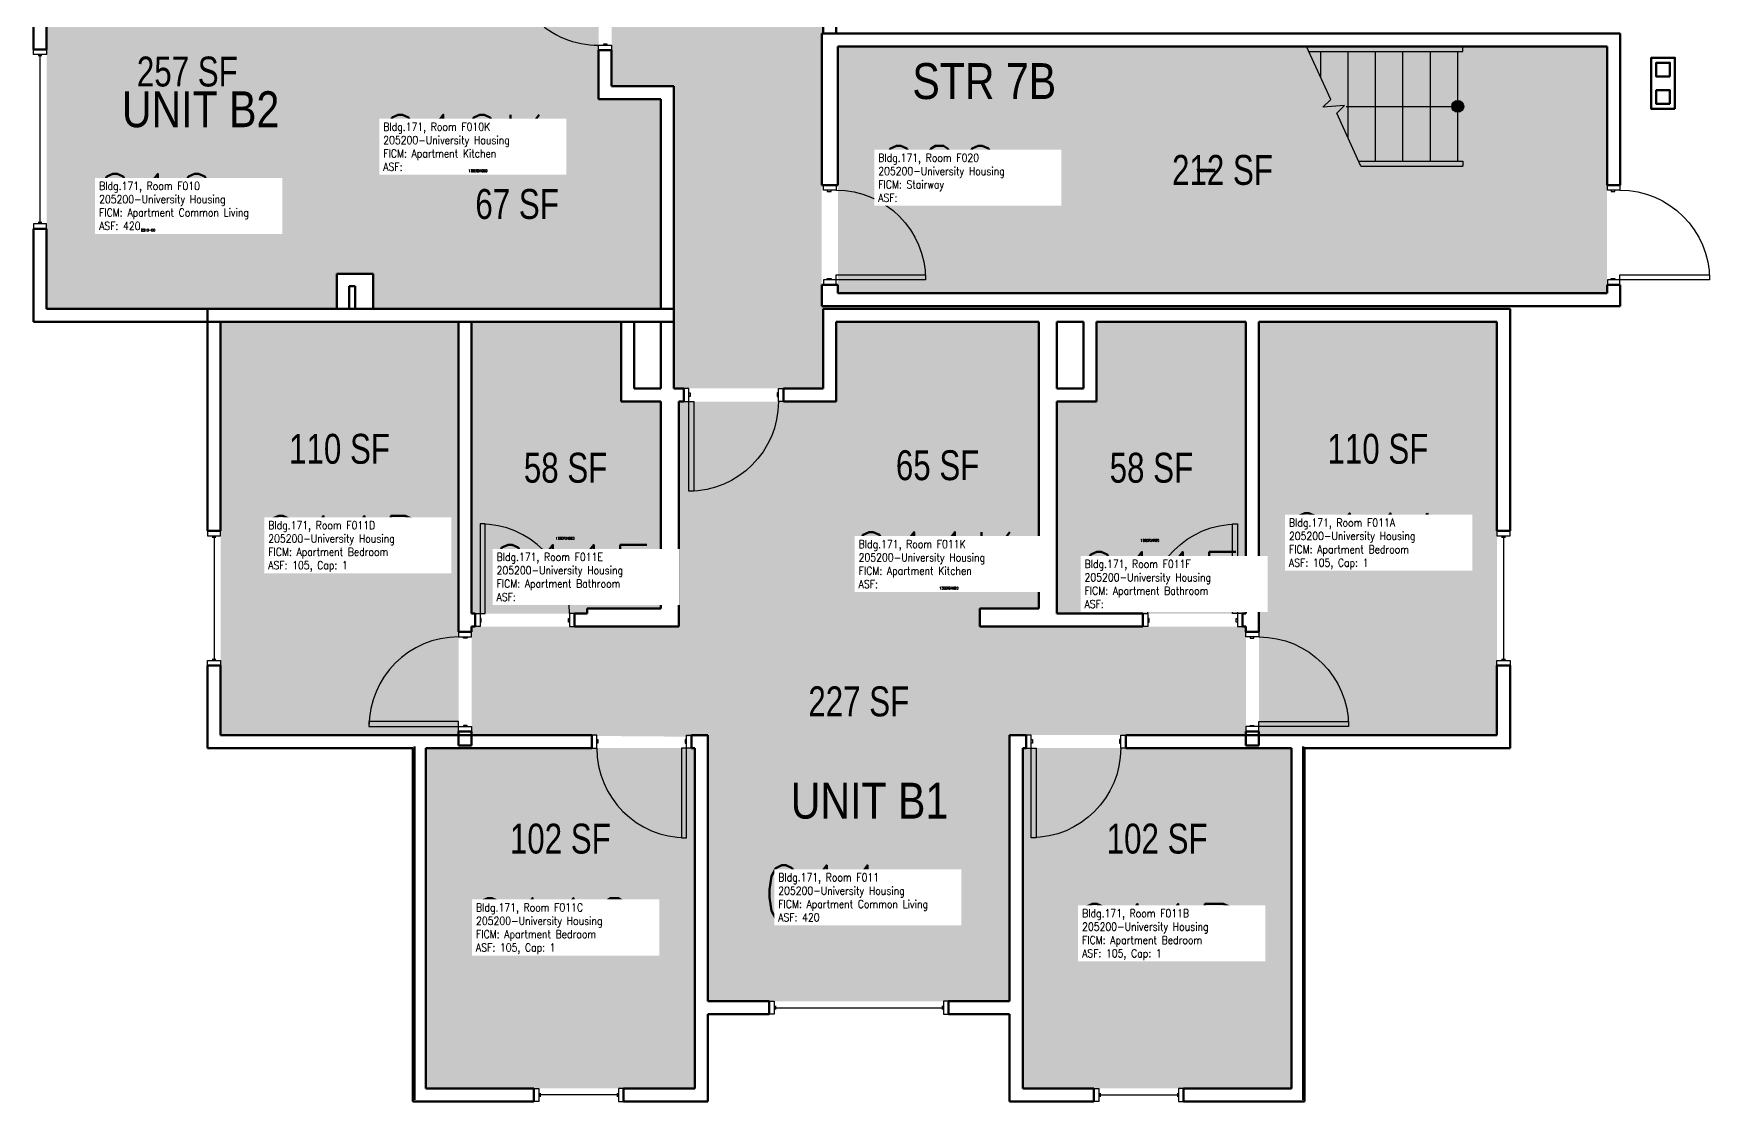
# Model space of a CAD drawing. Header units: inches. Extents: x -171 to 1720, y -75 to 1676.
# Drawn here: x 1047 to 1720, y -75 to 353 of the extents above; entities that cross this region are included whole.
import ezdxf
from ezdxf.enums import TextEntityAlignment as Align

# ---------------------------------------------------------------- set-up
doc = ezdxf.new("R2010")
doc.units = ezdxf.units.IN
doc.header["$LTSCALE"] = 96
doc.header["$MEASUREMENT"] = 0
doc.layers.add('A-AREA-IDEN', color=1, linetype='Continuous', lineweight=18)
doc.layers.add('A-Wall', color=5, linetype='Continuous', lineweight=50)
for name, color, linetype in [('A-DOOR', 2, 'Continuous'), ('A-FLOR', 3, 'Continuous'), ('A-GLAZ', 1, 'Continuous'), ('A-IDEN-RNUM', 7, 'Continuous'), ('A-IDEN-SNUM', 4, 'Continuous'), ('A-IDEN-VNUM', 4, 'Continuous'), ('AREA-TEXT', 3, 'Continuous'), ('Rooms-Category-Color', 7, 'Continuous'), ('Rooms-College-Color', 7, 'Continuous'), ('Rooms-Department-Color', 7, 'Continuous'), ('Rooms-Division-Color', 7, 'Continuous'), ('Rooms-Information', 7, 'Continuous')]:
    doc.layers.add(name, color=color, linetype=linetype)
doc.styles.add('AREA', font='arial.ttf', dxfattribs={"width": 0.75, "height": 12})
doc.styles.add('DIMS', font='ARIALN.TTF')
doc.styles.add('ROOMSNUMBER', font='txt.shx', dxfattribs={"height": 0.03})
doc.styles.add('ROOMVNUMBER', font='simplex.shx', dxfattribs={"width": 0.85})
doc.styles.get("Standard").update_dxf_attribs({"font": 'ARIALN.TTF'})
doc.dimstyles.new('NBA 2004', dxfattribs={"dimscale": 128, "dimtxt": 0.125, "dimasz": 0.09375, "dimexe": 0.125, "dimexo": 0.125, "dimgap": 0.0625, "dimtad": 1, "dimdec": 3, "dimzin": 3, "dimdsep": 46, "dimlunit": 4, "dimtxsty": 'DIMS', "dimblk": 'ARCHTICK', "dimcen": 0.09375, "dimdle": 0.125, "dimclrd": 256, "dimclre": 256, "dimclrt": 2, "dimadec": 0, "dimazin": 0, "dimtfac": 0.75, "dimtdec": 3, "dimtmove": 2, "dimatfit": 2, "dimfxl": 0.125, "dimfrac": 2, "dimtolj": 1, "dimtzin": 0, "dimlwd": -1, "dimlwe": -1, "dimarcsym": 0})

# ---------------------------------------------------------------- blocks, each defined once
blk = doc.blocks.new('_ArchTick')
at = {"color": 0, "linetype": 'ByBlock', "const_width": 0.15}
blk.add_lwpolyline([(-0.5, -0.5), (0.5, 0.5)], dxfattribs=at)

msp = doc.modelspace()

# ---------------------------------------------------------------- hatches: boundary and pattern name
at = {"layer": 'A-FLOR'}
h = msp.add_hatch(color=256, dxfattribs=at)
h.paths.add_polyline_path([(1616.75, 325.54), (1616.75, 322.96, 0.25479), (1618.75, 321.87), (1618.75, 326.63, 0.25479)])
h.paths.add_polyline_path([(1616.75, 322.96), (1616.75, 325.54, 0.294533)])
h.paths.add_polyline_path([(1618.75, 324.25), (1618.75, 321.87, 0.414214), (1621.13, 324.25)])
h.paths.add_polyline_path([(1618.75, 326.63), (1618.75, 324.25), (1621.13, 324.25, 0.414214)])
at = {"layer": 'Rooms-Category-Color', "true_color": 0xadadad}
for points in [[(1363.87, 211), (1303.87, 211), (1303.87, 332.39), (1278.87, 332.39), (1278.87, 414.72), (1303.87, 414.72), (1303.87, 1145.53), (1303.87, 1145.53), (1303.87, 1227.86), (1303.87, 1227.86), (1303.87, 1322.5), (1363.87, 1322.5), (1363.87, 1130.22), (1388.87, 1130.22), (1388.87, 1047.89), (1363.87, 1047.89), (1363.87, 863.86), (1388.87, 863.86), (1388.87, 781.53), (1363.87, 781.53), (1363.87, 353.5), (1363.25, 353.5), (1363.25, 244), (1363.87, 244), (1363.87, 243)], [(1369.75, 348.25), (1678.75, 348.25), (1678.75, 249.25), (1369.75, 249.25)]]:
    msp.add_hatch(color=253, dxfattribs=at).paths.add_polyline_path(points)
at = {"layer": 'Rooms-Category-Color', "true_color": 0x728ef3}
for points in [[(1051.88, 243), (1051.88, 378.5), (1172.88, 378.5), (1172.88, 653.5), (1230.88, 653.5), (1230.88, 624.75), (1217, 624.75), (1217, 448.72), (1230.88, 448.72), (1230.88, 419.97), (1217, 419.97), (1217, 388.27), (1230.63, 388.27), (1230.63, 393.52), (1224.25, 393.52), (1224.25, 414.72), (1273.63, 414.72), (1273.63, 393.52), (1264.63, 393.52), (1264.63, 388.27), (1273.63, 388.27), (1273.63, 327.14), (1183.13, 327.14), (1183.13, 257), (1168.5, 257), (1168.5, 243)], [(1183.13, 243), (1298.63, 243), (1298.63, 327.14), (1183.13, 327.14)], [(1217.38, 237.75), (1121.75, 237.75), (1121.75, 71.87), (1217.38, 71.87)], [(1222.63, 237.75), (1222.63, 120.62), (1269, 120.63), (1269, 122.63), (1298.62, 122.63), (1298.62, 205.75), (1282.63, 205.75), (1282.63, 237.75), (1222.1, 237.75)], [(1369.12, 237.75), (1450.5, 237.75), (1450.5, 122.62), (1369.12, 122.62)], [(1473.63, 237.75), (1533.63, 237.75), (1533.63, 120.62), (1457.75, 120.62), (1457.75, 205.75), (1473.63, 205.75)], [(1634.5, 237.75), (1538.88, 237.75), (1538.88, 113.24), (1538.88, 71.87), (1634.5, 71.87)], [(1438.75, -35), (1317.52, -35), (1317.52, 71.14), (1222.64, 71.87), (1222.64, 115.37), (1305.87, 115.37), (1305.89, 205.75), (1369.14, 205.75), (1369.12, 122.62), (1427.25, 122.62), (1427.25, 115.37), (1533.63, 115.37), (1533.64, 71.87), (1438.77, 71.87)], [(1312.25, 66.62), (1204.25, 66.62), (1204.25, -70), (1312.25, -70)], [(1552, 66.62), (1444.35, 66.62), (1444, -70), (1552, -70)]]:
    msp.add_hatch(color=171, dxfattribs=at).paths.add_polyline_path(points)
at = {"layer": 'Rooms-College-Color', "true_color": 0xadadad}
for points in [[(1363.87, 211), (1303.87, 211), (1303.87, 332.39), (1278.87, 332.39), (1278.87, 414.72), (1303.87, 414.72), (1303.87, 1145.53), (1303.87, 1145.53), (1303.87, 1227.86), (1303.87, 1227.86), (1303.87, 1322.5), (1363.87, 1322.5), (1363.87, 1130.22), (1388.87, 1130.22), (1388.87, 1047.89), (1363.87, 1047.89), (1363.87, 863.86), (1388.87, 863.86), (1388.87, 781.53), (1363.87, 781.53), (1363.87, 353.5), (1363.25, 353.5), (1363.25, 244), (1363.87, 244), (1363.87, 243)], [(1051.88, 243), (1051.88, 378.5), (1172.88, 378.5), (1172.88, 653.5), (1230.88, 653.5), (1230.88, 624.75), (1217, 624.75), (1217, 448.72), (1230.88, 448.72), (1230.88, 419.97), (1217, 419.97), (1217, 388.27), (1230.63, 388.27), (1230.63, 393.52), (1224.25, 393.52), (1224.25, 414.72), (1273.63, 414.72), (1273.63, 393.52), (1264.63, 393.52), (1264.63, 388.27), (1273.63, 388.27), (1273.63, 327.14), (1183.13, 327.14), (1183.13, 257), (1168.5, 257), (1168.5, 243)], [(1369.75, 348.25), (1678.75, 348.25), (1678.75, 249.25), (1369.75, 249.25)], [(1183.13, 243), (1298.63, 243), (1298.63, 327.14), (1183.13, 327.14)], [(1217.38, 237.75), (1121.75, 237.75), (1121.75, 71.87), (1217.38, 71.87)], [(1222.63, 237.75), (1222.63, 120.62), (1269, 120.63), (1269, 122.63), (1298.62, 122.63), (1298.62, 205.75), (1282.63, 205.75), (1282.63, 237.75), (1222.1, 237.75)], [(1369.12, 237.75), (1450.5, 237.75), (1450.5, 122.62), (1369.12, 122.62)], [(1473.63, 237.75), (1533.63, 237.75), (1533.63, 120.62), (1457.75, 120.62), (1457.75, 205.75), (1473.63, 205.75)], [(1634.5, 237.75), (1538.88, 237.75), (1538.88, 113.24), (1538.88, 71.87), (1634.5, 71.87)], [(1438.75, -35), (1317.52, -35), (1317.52, 71.14), (1222.64, 71.87), (1222.64, 115.37), (1305.87, 115.37), (1305.89, 205.75), (1369.14, 205.75), (1369.12, 122.62), (1427.25, 122.62), (1427.25, 115.37), (1533.63, 115.37), (1533.64, 71.87), (1438.77, 71.87)], [(1312.25, 66.62), (1204.25, 66.62), (1204.25, -70), (1312.25, -70)], [(1552, 66.62), (1444.35, 66.62), (1444, -70), (1552, -70)]]:
    msp.add_hatch(color=253, dxfattribs=at).paths.add_polyline_path(points)
at = {"layer": 'Rooms-Department-Color', "true_color": 0xacacac}
for points in [[(1363.87, 211), (1303.87, 211), (1303.87, 332.39), (1278.87, 332.39), (1278.87, 414.72), (1303.87, 414.72), (1303.87, 1145.53), (1303.87, 1145.53), (1303.87, 1227.86), (1303.87, 1227.86), (1303.87, 1322.5), (1363.87, 1322.5), (1363.87, 1130.22), (1388.87, 1130.22), (1388.87, 1047.89), (1363.87, 1047.89), (1363.87, 863.86), (1388.87, 863.86), (1388.87, 781.53), (1363.87, 781.53), (1363.87, 353.5), (1363.25, 353.5), (1363.25, 244), (1363.87, 244), (1363.87, 243)], [(1369.75, 348.25), (1678.75, 348.25), (1678.75, 249.25), (1369.75, 249.25)]]:
    msp.add_hatch(color=253, dxfattribs=at).paths.add_polyline_path(points)
at = {"layer": 'Rooms-Department-Color', "true_color": 0x604aed}
for points in [[(1051.88, 243), (1051.88, 378.5), (1172.88, 378.5), (1172.88, 653.5), (1230.88, 653.5), (1230.88, 624.75), (1217, 624.75), (1217, 448.72), (1230.88, 448.72), (1230.88, 419.97), (1217, 419.97), (1217, 388.27), (1230.63, 388.27), (1230.63, 393.52), (1224.25, 393.52), (1224.25, 414.72), (1273.63, 414.72), (1273.63, 393.52), (1264.63, 393.52), (1264.63, 388.27), (1273.63, 388.27), (1273.63, 327.14), (1183.13, 327.14), (1183.13, 257), (1168.5, 257), (1168.5, 243)], [(1183.13, 243), (1298.63, 243), (1298.63, 327.14), (1183.13, 327.14)], [(1217.38, 237.75), (1121.75, 237.75), (1121.75, 71.87), (1217.38, 71.87)], [(1222.63, 237.75), (1222.63, 120.62), (1269, 120.63), (1269, 122.63), (1298.62, 122.63), (1298.62, 205.75), (1282.63, 205.75), (1282.63, 237.75), (1222.1, 237.75)], [(1369.12, 237.75), (1450.5, 237.75), (1450.5, 122.62), (1369.12, 122.62)], [(1473.63, 237.75), (1533.63, 237.75), (1533.63, 120.62), (1457.75, 120.62), (1457.75, 205.75), (1473.63, 205.75)], [(1634.5, 237.75), (1538.88, 237.75), (1538.88, 113.24), (1538.88, 71.87), (1634.5, 71.87)], [(1438.75, -35), (1317.52, -35), (1317.52, 71.14), (1222.64, 71.87), (1222.64, 115.37), (1305.87, 115.37), (1305.89, 205.75), (1369.14, 205.75), (1369.12, 122.62), (1427.25, 122.62), (1427.25, 115.37), (1533.63, 115.37), (1533.64, 71.87), (1438.77, 71.87)], [(1312.25, 66.62), (1204.25, 66.62), (1204.25, -70), (1312.25, -70)], [(1552, 66.62), (1444.35, 66.62), (1444, -70), (1552, -70)]]:
    msp.add_hatch(color=173, dxfattribs=at).paths.add_polyline_path(points)
at = {"layer": 'Rooms-Division-Color', "true_color": 0xadadad}
for points in [[(1363.87, 211), (1303.87, 211), (1303.87, 332.39), (1278.87, 332.39), (1278.87, 414.72), (1303.87, 414.72), (1303.87, 1145.53), (1303.87, 1145.53), (1303.87, 1227.86), (1303.87, 1227.86), (1303.87, 1322.5), (1363.87, 1322.5), (1363.87, 1130.22), (1388.87, 1130.22), (1388.87, 1047.89), (1363.87, 1047.89), (1363.87, 863.86), (1388.87, 863.86), (1388.87, 781.53), (1363.87, 781.53), (1363.87, 353.5), (1363.25, 353.5), (1363.25, 244), (1363.87, 244), (1363.87, 243)], [(1369.75, 348.25), (1678.75, 348.25), (1678.75, 249.25), (1369.75, 249.25)]]:
    msp.add_hatch(color=253, dxfattribs=at).paths.add_polyline_path(points)
at = {"layer": 'Rooms-Division-Color', "true_color": 0x604aed}
for points in [[(1051.88, 243), (1051.88, 378.5), (1172.88, 378.5), (1172.88, 653.5), (1230.88, 653.5), (1230.88, 624.75), (1217, 624.75), (1217, 448.72), (1230.88, 448.72), (1230.88, 419.97), (1217, 419.97), (1217, 388.27), (1230.63, 388.27), (1230.63, 393.52), (1224.25, 393.52), (1224.25, 414.72), (1273.63, 414.72), (1273.63, 393.52), (1264.63, 393.52), (1264.63, 388.27), (1273.63, 388.27), (1273.63, 327.14), (1183.13, 327.14), (1183.13, 257), (1168.5, 257), (1168.5, 243)], [(1183.13, 243), (1298.63, 243), (1298.63, 327.14), (1183.13, 327.14)], [(1217.38, 237.75), (1121.75, 237.75), (1121.75, 71.87), (1217.38, 71.87)], [(1222.63, 237.75), (1222.63, 120.62), (1269, 120.63), (1269, 122.63), (1298.62, 122.63), (1298.62, 205.75), (1282.63, 205.75), (1282.63, 237.75), (1222.1, 237.75)], [(1369.12, 237.75), (1450.5, 237.75), (1450.5, 122.62), (1369.12, 122.62)], [(1473.63, 237.75), (1533.63, 237.75), (1533.63, 120.62), (1457.75, 120.62), (1457.75, 205.75), (1473.63, 205.75)], [(1634.5, 237.75), (1538.88, 237.75), (1538.88, 113.24), (1538.88, 71.87), (1634.5, 71.87)], [(1438.75, -35), (1317.52, -35), (1317.52, 71.14), (1222.64, 71.87), (1222.64, 115.37), (1305.87, 115.37), (1305.89, 205.75), (1369.14, 205.75), (1369.12, 122.62), (1427.25, 122.62), (1427.25, 115.37), (1533.63, 115.37), (1533.64, 71.87), (1438.77, 71.87)], [(1312.25, 66.62), (1204.25, 66.62), (1204.25, -70), (1312.25, -70)], [(1552, 66.62), (1444.35, 66.62), (1444, -70), (1552, -70)]]:
    msp.add_hatch(color=173, dxfattribs=at).paths.add_polyline_path(points)

# ---------------------------------------------------------------- linework, layer by layer
at = {"layer": 'A-DOOR'}
for points in [[(1278.87, 348.78), (1278.87, 346.78), (1273.63, 346.78), (1273.63, 348.78)], [(1277.13, 348.78), (1277.13, 349.28), (1275.63, 349.28), (1275.63, 348.78)], [(1364, 290.62), (1364, 292.62), (1369, 292.62), (1369, 290.62)], [(1365.5, 290.62), (1365.5, 290.12), (1367, 290.12), (1367, 290.62)], [(1678.88, 290.62), (1678.88, 292.62), (1683.88, 292.62), (1683.88, 290.62)], [(1680.38, 290.62), (1680.38, 290.12), (1681.88, 290.12), (1681.88, 290.62)], [(1369, 254.62), (1369, 256.62), (1405, 256.62), (1405, 254.62)], [(1683.88, 254.62), (1683.88, 256.62), (1719.88, 256.62), (1719.88, 254.62)], [(1364, 254.62), (1364, 252.62), (1369, 252.62), (1369, 254.62)], [(1365.5, 254.62), (1365.5, 255.12), (1367, 255.12), (1367, 254.62)], [(1678.88, 254.62), (1678.88, 252.62), (1683.88, 252.62), (1683.88, 254.62)], [(1680.38, 254.62), (1680.38, 255.12), (1681.88, 255.12), (1681.88, 254.62)], [(1309.87, 211), (1307.87, 211), (1307.87, 205.75), (1309.87, 205.75)], [(1309.87, 209.25), (1310.37, 209.25), (1310.37, 207.75), (1309.87, 207.75)], [(1345.87, 209.25), (1345.37, 209.25), (1345.37, 207.75), (1345.87, 207.75)], [(1345.87, 211), (1347.87, 211), (1347.87, 205.75), (1345.87, 205.75)], [(1309.87, 205.75), (1311.87, 205.75), (1311.87, 169.75), (1309.87, 169.75)], [(1226, 120.62), (1228, 120.62), (1228, 156.62), (1226, 156.62)], [(1530.25, 120.62), (1528.25, 120.62), (1528.25, 156.62), (1530.25, 156.62)], [(1226, 115.37), (1224, 115.37), (1224, 120.62), (1226, 120.62)], [(1226, 117.12), (1226.5, 117.12), (1226.5, 118.62), (1226, 118.62)], [(1262, 117.12), (1261.5, 117.12), (1261.5, 118.62), (1262, 118.62)], [(1262, 115.37), (1264, 115.37), (1264, 120.62), (1262, 120.62)], [(1494.25, 115.37), (1492.25, 115.37), (1492.25, 120.62), (1494.25, 120.62)], [(1494.25, 117.12), (1494.75, 117.12), (1494.75, 118.62), (1494.25, 118.62)], [(1530.25, 117.12), (1529.75, 117.12), (1529.75, 118.62), (1530.25, 118.62)], [(1530.25, 115.37), (1532.25, 115.37), (1532.25, 120.62), (1530.25, 120.62)], [(1222.63, 111.24), (1222.63, 113.24), (1217.38, 113.24), (1217.38, 111.24)], [(1220.88, 111.24), (1220.88, 110.74), (1219.38, 110.74), (1219.38, 111.24)], [(1533.63, 111.24), (1533.63, 113.24), (1538.88, 113.24), (1538.88, 111.24)], [(1535.38, 111.24), (1535.38, 110.74), (1536.88, 110.74), (1536.88, 111.24)], [(1217.38, 75.24), (1217.38, 77.24), (1181.38, 77.24), (1181.38, 75.24)], [(1222.63, 75.24), (1222.63, 73.24), (1217.38, 73.24), (1217.38, 75.24)], [(1220.88, 75.24), (1220.88, 75.74), (1219.38, 75.74), (1219.38, 75.24)], [(1533.63, 75.24), (1533.63, 73.24), (1538.88, 73.24), (1538.88, 75.24)], [(1535.38, 75.24), (1535.38, 75.74), (1536.88, 75.74), (1536.88, 75.24)], [(1538.88, 75.24), (1538.88, 77.24), (1574.88, 77.24), (1574.88, 75.24)], [(1272.88, 71.87), (1270.88, 71.87), (1270.88, 66.62), (1272.88, 66.62)], [(1272.88, 70.12), (1273.38, 70.12), (1273.38, 68.62), (1272.88, 68.62)], [(1308.88, 70.12), (1308.38, 70.12), (1308.38, 68.62), (1308.88, 68.62)], [(1308.88, 71.87), (1310.88, 71.87), (1310.88, 66.62), (1308.88, 66.62)], [(1447.38, 71.87), (1445.38, 71.87), (1445.38, 66.62), (1447.38, 66.62)], [(1447.38, 70.12), (1447.88, 70.12), (1447.88, 68.62), (1447.38, 68.62)], [(1483.38, 70.12), (1482.88, 70.12), (1482.88, 68.62), (1483.38, 68.62)], [(1483.38, 71.87), (1485.38, 71.87), (1485.38, 66.62), (1483.38, 66.62)], [(1308.88, 66.62), (1306.88, 66.62), (1306.88, 30.62), (1308.88, 30.62)], [(1447.38, 66.62), (1449.38, 66.62), (1449.38, 30.62), (1447.38, 30.62)]]:
    msp.add_lwpolyline(points, close=True, dxfattribs=at)
for centre, start, end in [((1273.63, 384.78), 225, 270), ((1226, 120.62), 0, 90), ((1217.38, 75.24), 90, 180), ((1308.88, 66.62), 180, 270)]:
    msp.add_arc(centre, 36, start, end, dxfattribs=at)
at = {"layer": 'A-DOOR', "extrusion": (0, 0, -1)}
for centre, start, end in [((-1369, 254.62), 90, 180), ((-1683.88, 254.62), 90, 180), ((-1309.87, 205.75), 180, 270), ((-1530.25, 120.62), 0, 90), ((-1538.88, 75.24), 90, 180), ((-1447.38, 66.62), 180, 270)]:
    msp.add_arc(centre, 36, start, end, dxfattribs=at)
at = {"layer": 'A-FLOR'}
for p, q in [((1558.93, 346.25), (1620.75, 346.25)), ((1563.75, 335.66), (1563.75, 346.25)), ((1574.75, 311.5), (1574.75, 346.25)), ((1585.75, 302.25), (1585.75, 346.25)), ((1596.75, 302.25), (1596.75, 346.25)), ((1607.75, 302.25), (1607.75, 346.25)), ((1618.75, 302.25), (1618.75, 346.25)), ((1620.75, 346.25), (1620.75, 348.25)), ((1578.97, 302.25), (1620.75, 302.25)), ((1579.88, 300.25), (1620.75, 300.25)), ((1620.75, 302.25), (1620.75, 300.25))]:
    msp.add_line(p, q, dxfattribs=at)
msp.add_lwpolyline([(1579.88, 300.25), (1570.18, 321.51), (1573.32, 324.57), (1564.57, 323.91), (1567.71, 326.98), (1558.02, 348.25)], dxfattribs=at)
msp.add_circle((1618.75, 324.25), 2.38, dxfattribs=at)
at = {"layer": 'A-GLAZ'}
for p, q in [((1050, 344.61), (1048.5, 344.61)), ((1049.25, 277.61), (1049.25, 344.61)), ((1050, 277.61), (1048.5, 277.61)), ((1118.38, 151.34), (1119.88, 151.34)), ((1119.13, 151.34), (1119.13, 102.34)), ((1636.38, 151.34), (1637.88, 151.34)), ((1637.13, 151.34), (1637.13, 102.34)), ((1118.38, 102.34), (1119.88, 102.34)), ((1636.38, 102.34), (1637.88, 102.34)), ((1344.63, -36.88), (1344.63, -38.38)), ((1344.63, -37.63), (1411.63, -37.63)), ((1411.63, -36.88), (1411.63, -38.38)), ((1250.13, -71.88), (1250.13, -73.38)), ((1281.13, -72.63), (1250.13, -72.63)), ((1281.13, -71.88), (1281.13, -73.38)), ((1475.13, -71.88), (1475.13, -73.38)), ((1475.13, -72.63), (1506.13, -72.63)), ((1506.13, -71.88), (1506.13, -73.38))]:
    msp.add_line(p, q, dxfattribs=at)
for points in [[(1046.63, 345.11), (1046.63, 347.11), (1051.88, 347.11), (1051.88, 345.11)], [(1046.63, 277.11), (1046.63, 275.11), (1051.88, 275.11), (1051.88, 277.11)], [(1121.75, 151.84), (1121.75, 153.84), (1116.5, 153.84), (1116.5, 151.84)], [(1639.75, 151.84), (1639.75, 153.84), (1634.5, 153.84), (1634.5, 151.84)], [(1121.75, 101.84), (1121.75, 99.84), (1116.5, 99.84), (1116.5, 101.84)], [(1639.75, 101.84), (1639.75, 99.84), (1634.5, 99.84), (1634.5, 101.84)], [(1344.13, -40.25), (1342.13, -40.25), (1342.13, -35), (1344.13, -35)], [(1412.13, -40.25), (1414.13, -40.25), (1414.13, -35), (1412.13, -35)], [(1249.63, -75.25), (1247.63, -75.25), (1247.63, -70), (1249.63, -70)], [(1281.63, -75.25), (1283.63, -75.25), (1283.63, -70), (1281.63, -70)], [(1474.63, -75.25), (1472.63, -75.25), (1472.63, -70), (1474.63, -70)], [(1506.63, -75.25), (1508.63, -75.25), (1508.63, -70), (1506.63, -70)]]:
    msp.add_lwpolyline(points, close=True, dxfattribs=at)
at = {"layer": 'A-Wall'}
for p, q in [((1046.63, 347.11), (1046.63, 378.5)), ((1051.88, 378.5), (1051.88, 347.11)), ((1363.87, 359.5), (1363.87, 353.5)), ((1369.12, 353.5), (1369.12, 359.5)), ((1363.25, 353.5), (1363.25, 292.62)), ((1684, 353.5), (1363.25, 353.5)), ((1363.87, 353.5), (1369.12, 353.5)), ((1684, 292.62), (1684, 353.5)), ((1051.88, 347.11), (1046.63, 347.11)), ((1273.63, 327.14), (1273.63, 346.78)), ((1273.63, 346.78), (1278.87, 346.78)), ((1278.87, 346.78), (1278.87, 332.39)), ((1369.75, 292.62), (1369.75, 348.25)), ((1369.75, 348.25), (1678.75, 348.25)), ((1678.75, 348.25), (1678.75, 292.62)), ((1278.87, 332.39), (1303.87, 332.39)), ((1303.87, 332.39), (1303.87, 237.75)), ((1298.63, 327.14), (1273.63, 327.14)), ((1298.63, 243), (1298.63, 327.14)), ((1363.25, 292.62), (1369.75, 292.62)), ((1678.75, 292.62), (1684, 292.62)), ((1046.63, 237.75), (1046.63, 275.11)), ((1046.63, 275.11), (1051.88, 275.11)), ((1051.88, 275.11), (1051.88, 243)), ((1168.5, 257), (1183.13, 257)), ((1168.5, 243), (1168.5, 257)), ((1183.13, 257), (1183.13, 243)), ((1175.88, 252.12), (1173.38, 252.12)), ((1173.38, 252.12), (1173.38, 243)), ((1175.88, 243), (1175.88, 252.12)), ((1369.75, 252.62), (1363.25, 252.62)), ((1363.25, 252.62), (1363.25, 244)), ((1369.75, 249.25), (1369.75, 252.62)), ((1678.75, 249.25), (1369.75, 249.25)), ((1684, 252.62), (1678.75, 252.62)), ((1678.75, 252.62), (1678.75, 249.25)), ((1684, 244), (1684, 252.62)), ((1051.88, 243), (1168.5, 243)), ((1303.87, 243), (1116.5, 243)), ((1116.5, 243), (1116.5, 153.84)), ((1173.38, 243), (1175.88, 243)), ((1183.13, 243), (1298.63, 243)), ((1303.87, 211), (1303.87, 243)), ((1363.25, 244), (1684, 244)), ((1639.75, 243), (1363.87, 243)), ((1363.87, 243), (1363.87, 211)), ((1639.75, 153.84), (1639.75, 243)), ((1303.87, 237.75), (1046.63, 237.75)), ((1121.75, 237.75), (1217.38, 237.75)), ((1121.75, 153.84), (1121.75, 237.75)), ((1217.38, 237.75), (1217.38, 113.24)), ((1222.63, 237.75), (1282.63, 237.75)), ((1222.63, 120.62), (1222.63, 237.75)), ((1282.63, 237.75), (1282.63, 205.75)), ((1287.88, 237.75), (1298.63, 237.75)), ((1287.88, 211), (1287.88, 237.75)), ((1298.63, 237.75), (1298.63, 211)), ((1369.12, 237.75), (1450.5, 237.75)), ((1369.12, 205.75), (1369.12, 237.75)), ((1450.5, 237.75), (1450.5, 122.62)), ((1457.75, 237.75), (1468.38, 237.75)), ((1457.75, 211), (1457.75, 237.75)), ((1468.38, 237.75), (1468.38, 211)), ((1473.63, 237.75), (1533.63, 237.75)), ((1473.63, 205.75), (1473.63, 237.75)), ((1533.63, 237.75), (1533.63, 120.62)), ((1538.88, 237.75), (1634.5, 237.75)), ((1538.88, 113.24), (1538.88, 237.75)), ((1634.5, 237.75), (1634.5, 153.84)), ((1298.63, 211), (1287.88, 211)), ((1307.87, 211), (1303.87, 211)), ((1307.87, 205.75), (1307.87, 211)), ((1363.87, 211), (1347.87, 211)), ((1347.87, 211), (1347.87, 205.75)), ((1468.38, 211), (1457.75, 211)), ((1282.63, 205.75), (1298.62, 205.75)), ((1298.62, 205.75), (1298.62, 122.62)), ((1305.87, 205.75), (1307.87, 205.75)), ((1305.87, 115.37), (1305.87, 205.75)), ((1347.87, 205.75), (1369.12, 205.75)), ((1457.75, 120.62), (1457.75, 205.75)), ((1457.75, 205.75), (1473.63, 205.75)), ((1116.5, 153.84), (1121.75, 153.84)), ((1634.5, 153.84), (1639.75, 153.84)), ((1298.62, 122.62), (1269, 122.62)), ((1269, 122.62), (1269, 120.62)), ((1450.5, 122.62), (1426.75, 122.62)), ((1426.75, 122.62), (1426.75, 115.37)), ((1224, 120.62), (1222.63, 120.62)), ((1222.63, 115.37), (1224, 115.37)), ((1222.63, 113.24), (1222.63, 115.37)), ((1224, 115.37), (1224, 120.62)), ((1269, 120.62), (1264, 120.62)), ((1264, 120.62), (1264, 115.37)), ((1264, 115.37), (1271.37, 115.37)), ((1271.37, 115.37), (1305.87, 115.37)), ((1426.75, 115.37), (1455, 115.37)), ((1455, 115.37), (1492.25, 115.37)), ((1492.25, 120.62), (1457.75, 120.62)), ((1492.25, 115.37), (1492.25, 120.62)), ((1533.63, 120.62), (1532.25, 120.62)), ((1532.25, 120.62), (1532.25, 115.37)), ((1532.25, 115.37), (1533.63, 115.37)), ((1533.63, 115.37), (1533.63, 113.24)), ((1217.38, 113.24), (1222.63, 113.24)), ((1533.63, 113.24), (1538.88, 113.24)), ((1116.5, 99.84), (1116.5, 66.62)), ((1121.75, 99.84), (1116.5, 99.84)), ((1121.75, 71.87), (1121.75, 99.84)), ((1639.75, 99.84), (1634.5, 99.84)), ((1634.5, 99.84), (1634.5, 71.87)), ((1639.75, 66.62), (1639.75, 99.84)), ((1270.88, 71.87), (1121.75, 71.87)), ((1222.63, 73.24), (1217.38, 73.24)), ((1217.38, 73.24), (1217.38, 67.62)), ((1217.38, 67.62), (1222.63, 67.62)), ((1222.63, 67.62), (1222.63, 73.24)), ((1270.88, 66.62), (1270.88, 71.87)), ((1317.5, 71.87), (1310.88, 71.87)), ((1310.88, 71.87), (1310.88, 66.62)), ((1317.5, -35), (1317.5, 71.87)), ((1445.38, 71.87), (1438.75, 71.87)), ((1438.75, 71.87), (1438.75, -35)), ((1445.38, 66.62), (1445.38, 71.87)), ((1634.5, 71.87), (1485.38, 71.87)), ((1485.38, 71.87), (1485.38, 66.62)), ((1533.63, 73.24), (1533.63, 67.62)), ((1538.88, 73.24), (1533.63, 73.24)), ((1533.63, 67.62), (1538.88, 67.62)), ((1538.88, 67.62), (1538.88, 73.24)), ((1116.5, 66.62), (1199, 66.62)), ((1199, 66.62), (1199, -75.25)), ((1199.63, -74.63), (1199.63, 67.25)), ((1204.25, -70), (1204.25, 66.62)), ((1204.25, 66.62), (1270.88, 66.62)), ((1310.88, 66.62), (1312.25, 66.62)), ((1312.25, 66.62), (1312.25, -70)), ((1444, 66.62), (1445.38, 66.62)), ((1444, -70), (1444, 66.62)), ((1485.38, 66.62), (1552, 66.62)), ((1552, 66.62), (1552, -70)), ((1556.63, -74.63), (1556.63, 67.25)), ((1557.25, -75.25), (1557.25, 66.62)), ((1557.25, 66.62), (1639.75, 66.62)), ((1342.13, -35), (1317.5, -35)), ((1317.5, -40.25), (1342.13, -40.25)), ((1317.5, -75.25), (1317.5, -40.25)), ((1342.13, -40.25), (1342.13, -35)), ((1438.75, -35), (1414.13, -35)), ((1414.13, -35), (1414.13, -40.25)), ((1414.13, -40.25), (1438.75, -40.25)), ((1438.75, -40.25), (1438.75, -75.25)), ((1247.63, -70), (1204.25, -70)), ((1247.63, -75.25), (1247.63, -70)), ((1312.25, -70), (1283.63, -70)), ((1283.63, -70), (1283.63, -75.25)), ((1472.63, -70), (1444, -70)), ((1472.63, -75.25), (1472.63, -70)), ((1552, -70), (1508.63, -70)), ((1508.63, -70), (1508.63, -75.25)), ((1199, -75.25), (1247.63, -75.25)), ((1283.63, -75.25), (1317.5, -75.25)), ((1438.75, -75.25), (1472.63, -75.25)), ((1508.63, -75.25), (1557.25, -75.25))]:
    msp.add_line(p, q, dxfattribs=at)
for points in [[(1706, 323.25), (1706, 343.75), (1696.5, 343.75), (1696.5, 323.25)], [(1704, 336.25), (1704, 341.75), (1698.5, 341.75), (1698.5, 336.25)], [(1704, 325.25), (1704, 330.75), (1698.5, 330.75), (1698.5, 325.25)]]:
    msp.add_lwpolyline(points, close=True, dxfattribs=at)

# ---------------------------------------------------------------- texts
at = {"layer": 'A-AREA-IDEN'}
for s, p in [('STR 7B', (1428.54, 327.21)), ('UNIT B2', (1113.75, 315.9)), ('UNIT B1', (1382.45, 38.3))]:
    msp.add_text(s, height=14.4, dxfattribs=at).set_placement(p, align=Align.CENTER)
at = {"layer": 'A-IDEN-RNUM', "style": 'ROOMSNUMBER', "width": 0.85}
for s, p in [('0010-K0', (1225.19, 298.36)), ('0020-00', (1517.53, 298.53)), ('0010-00', (1092.64, 274.57)), ('0011-D0', (1166.51, 151.55)), ('0011-E0', (1260.13, 150.82)), ('0011-F0', (1495.07, 149.98)), ('0011-A0', (1583.39, 149.98)), ('0011-K0', (1414.34, 130.81)), ('0011-00', (1348.77, 7.2)), ('0011-C0', (1256.91, -1.19)), ('0011-B0', (1500.44, -10.41))]:
    msp.add_text(s, height=1, dxfattribs=at).set_placement(p, align=Align.MIDDLE_CENTER)
at = {"layer": 'A-IDEN-SNUM', "style": 'ROOMSNUMBER', "width": 0.85}
for s, p in [('1710F010K0', (1225.19, 298.36)), ('1710F02000', (1517.53, 298.53)), ('1710F01000', (1092.64, 274.57)), ('1710F011D0', (1166.51, 151.55)), ('1710F011E0', (1260.13, 150.82)), ('1710F011F0', (1495.07, 149.98)), ('1710F011A0', (1583.39, 149.98)), ('1710F011K0', (1414.34, 130.81)), ('1710F01100', (1348.77, 7.2)), ('1710F011C0', (1256.91, -1.19)), ('1710F011B0', (1500.44, -10.41))]:
    msp.add_text(s, height=1, dxfattribs=at).set_placement(p, align=Align.MIDDLE_CENTER)
at = {"layer": 'A-IDEN-VNUM', "style": 'ROOMVNUMBER', "width": 0.85}
for s, p in [('010K', (1218.99, 309.64)), ('020', (1410.54, 297.21)), ('010', (1095.75, 285.9)), ('011D', (1170.96, 148.59)), ('011A', (1581.91, 149.63)), ('011E', (1262.23, 136.92)), ('011K', (1408.14, 142.09)), ('011F', (1498.42, 134.1)), ('011', (1364.45, 8.3)), ('011C', (1254.9, -4.87)), ('011B', (1497.9, -7.22))]:
    msp.add_text(s, height=22.5, dxfattribs=at).set_placement(p, align=Align.MIDDLE_CENTER)
at = {"layer": 'AREA-TEXT', "style": 'AREA', "width": 0.75}
for s, p in [('257 SF', (1108.41, 338.25)), ('212 SF', (1524.25, 298.75)), ('67 SF', (1240.88, 285.07)), ('110 SF', (1169.56, 186.78)), ('110 SF', (1586.69, 186.78)), ('58 SF', (1260.36, 179.19)), ('65 SF', (1409.81, 180.19)), ('58 SF', (1495.69, 179.19)), ('227 SF', (1378.14, 85.38)), ('102 SF', (1258.25, 30.28)), ('102 SF', (1498, 30.28))]:
    msp.add_text(s, height=12, dxfattribs=at).set_placement(p, align=Align.MIDDLE_CENTER)

# ---------------------------------------------------------------- leaders
at = {"layer": 'A-FLOR'}
msp.add_leader([(1573.88, 324.25), (1618.75, 324.25)], dimstyle='NBA 2004', override={"dimscale": 96, "dimasz": 0.09375, "dimgap": 0.0625, "dimtad": 0}, dxfattribs=at)

# ---------------------------------------------------------------- next in the draw order: texts
at = {"layer": 'Rooms-Information', "char_height": 3.2143, "width": 72, "attachment_point": 7, "style": 'ROOMVNUMBER', "bg_fill": 3, "box_fill_scale": 1.5, "bg_fill_color": 256, "bg_fill_true_color": 13158600, "bg_fill_transparency": 0}
for s, insert in [('Bldg.171, Room F010K^M^J205200-University Housing^M^JFICM: Apartment Kitchen^M^JASF: ', (1187.12, 298.39)), ('Bldg.171, Room F020^M^J205200-University Housing^M^JFICM: Stairway^M^JASF: ', (1385.95, 285.96)), ('Bldg.171, Room F010^M^J205200-University Housing^M^JFICM: Apartment Common Living^M^JASF: 420', (1072.98, 274.65)), ('Bldg.171, Room F011D^M^J205200-University Housing^M^JFICM: Apartment Bedroom^M^JASF: 105, Cap: 1', (1140.91, 137.34)), ('Bldg.171, Room F011A^M^J205200-University Housing^M^JFICM: Apartment Bedroom^M^JASF: 105, Cap: 1', (1550.94, 138.38)), ('Bldg.171, Room F011K^M^J205200-University Housing^M^JFICM: Apartment Kitchen^M^JASF: ', (1378.09, 130.84)), ('Bldg.171, Room F011E^M^J205200-University Housing^M^JFICM: Apartment Bathroom^M^JASF: ', (1232.63, 125.67)), ('Bldg.171, Room F011F^M^J205200-University Housing^M^JFICM: Apartment Bathroom^M^JASF: ', (1468.83, 122.85)), ('Bldg.171, Room F011^M^J205200-University Housing^M^JFICM: Apartment Common Living^M^JASF: 420', (1345.78, -2.95)), ('Bldg.171, Room F011C^M^J205200-University Housing^M^JFICM: Apartment Bedroom^M^JASF: 105, Cap: 1', (1224.39, -16.12)), ('Bldg.171, Room F011B^M^J205200-University Housing^M^JFICM: Apartment Bedroom^M^JASF: 105, Cap: 1', (1467.85, -18.47))]:
    msp.add_mtext(s, dxfattribs=dict(at, insert=insert))

doc.saveas('drawing.dxf')
